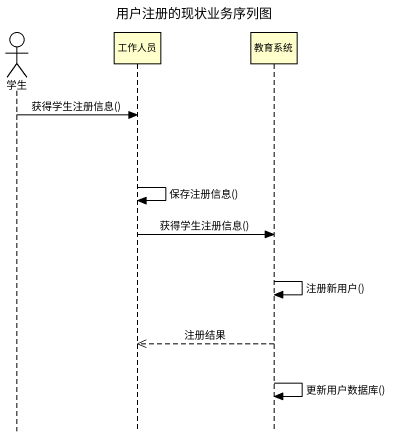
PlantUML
@startuml
title 用户注册的现状业务序列图
hide footbox
actor 学生
participant 工作人员
participant 教育系统

学生 -> 工作人员 : 获得学生注册信息()
工作人员 -> 工作人员 : 保存注册信息()
工作人员 -> 教育系统 : 获得学生注册信息()
教育系统 -> 教育系统 : 注册新用户()
教育系统 -->> 工作人员 : 注册结果
教育系统 -> 教育系统 : 更新用户数据库()
@enduml
